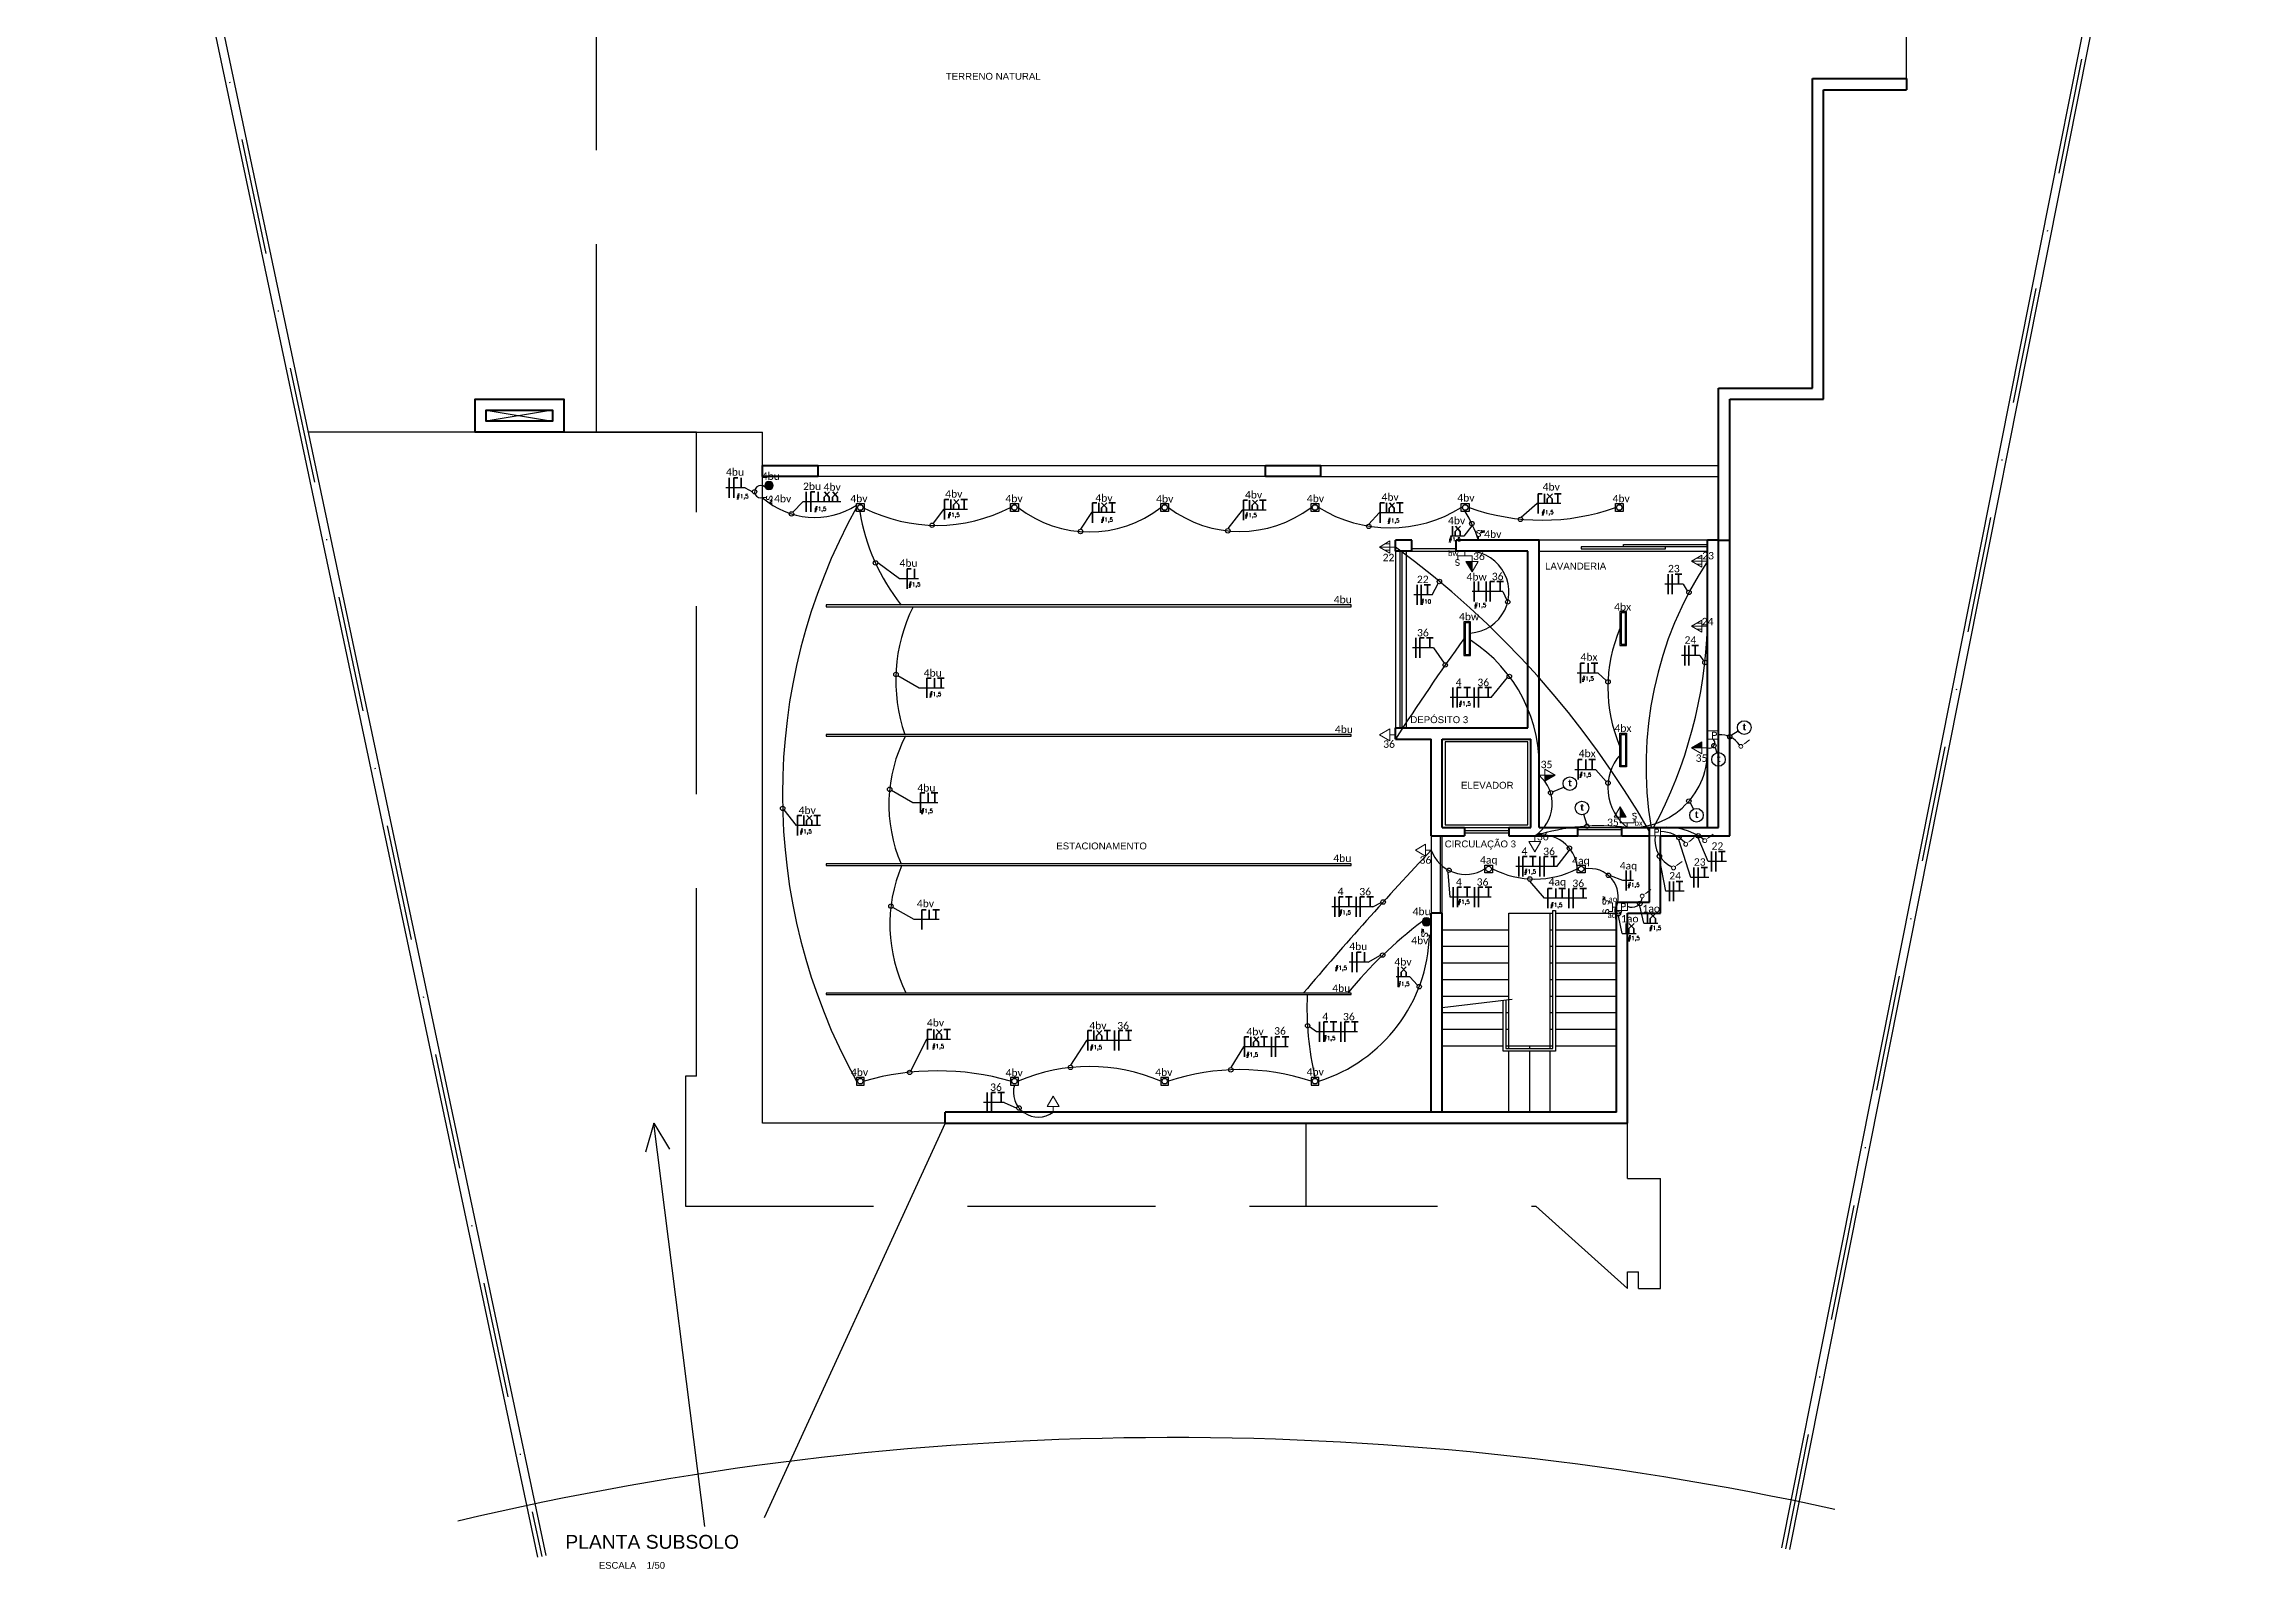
# Model space of a CAD drawing. Header units: millimetres. Extents: x 2775 to 3964, y 1473 to 2314.
# Drawn here: x 3072.3 to 3281, y 2046.2 to 2190.4 of the extents above; entities that cross this region are included whole.
import ezdxf
from ezdxf.enums import TextEntityAlignment as Align

# ---------------------------------------------------------------- set-up
doc = ezdxf.new("R2010")
doc.units = ezdxf.units.MM
for name, pattern in [('ACAD_ISO04W100', [30, 24, -3, 0, -3]), ('CONTINUO', [0]), ('DASHDOT', [1, 0.5, -0.25, 0, -0.25]), ('DASHDOT2', [0.5, 0.25, -0.125, 0, -0.125]), ('DASHEDX2', [38.1, 25.4, -12.7])]:
    doc.linetypes.add(name, pattern=pattern)
for name, color, linetype in [('01', 254, 'Continuous'), ('02', 7, 'Continuous'), ('03', 254, 'Continuous'), ('04', 4, 'Continuous'), ('8', 6, 'Continuous')]:
    doc.layers.add(name, color=color, linetype=linetype)
for name, color, linetype, lineweight in [('06', 252, 'Continuous', 60), ('EJEL05130C', 130, 'Continuous', 30), ('EJEL0550C', 50, 'Continuous', 35), ('EJEL0580C', 80, 'Continuous', 9), ('EJEL25170C', 170, 'Continuous', 25), ('EJEL25170TP', 10, 'ACAD_ISO04W100', 25), ('EJEL3040C', 40, 'Continuous', 9), ('Textos Iluminação', 111, 'DASHDOT2', 50)]:
    doc.layers.add(name, color=color, linetype=linetype, lineweight=lineweight)
doc.styles.add('CALIBRI - MUTABILE 25', font='calibri.ttf', dxfattribs={"height": 25})
doc.styles.add('M_abG50', font='', dxfattribs={"width": 1.1, "height": 0.13})
doc.styles.add('ROMANS', font='romans', dxfattribs={"height": 0.2})
doc.styles.add('SR60', font='simplex', dxfattribs={"height": 0.15})
doc.styles.add('SR80', font='SIMPLEX', dxfattribs={"height": 0.1})
doc.styles.get("Standard").update_dxf_attribs({"font": 'arial.ttf'})
doc.styles.get('M_abG50').set_extended_font_data('Arial Black')

# ---------------------------------------------------------------- blocks, each defined once
blk = doc.blocks.new('A$C324C5FD7')
at = {"layer": 'EJEL0580C', "ltscale": 0.015}
h = blk.add_hatch(color=256, dxfattribs=at)
h.dxf.hatch_style = 1
h.paths.add_polyline_path([(11.5, 0, 1), (-11.5, 0, 1)])
at = {"layer": 'EJEL0580C'}
blk.add_circle((0, 0), 11.5, dxfattribs=at)
blk = doc.blocks.new('A$C3819068E')
at = {"layer": 'EJEL0580C', "ltscale": 0.015}
h = blk.add_hatch(color=256, dxfattribs=at)
h.dxf.hatch_style = 1
h.paths.add_polyline_path([(11.5, 0, 1), (-11.5, 0, 1)])
at = {"layer": 'EJEL0580C'}
blk.add_circle((0, 0), 11.5, dxfattribs=at)
blk.add_blockref('A$C324C5FD7', (0, 0), dxfattribs=at)
blk = doc.blocks.new('A$C30B02EAA')
at = {"layer": 'EJEL0580C'}
h = blk.add_hatch(color=256, dxfattribs=at)
h.dxf.hatch_style = 1
h.paths.add_polyline_path([(0, 0), (0, -16.9), (28.7, 0)])
for p, q in [((0, 0), (-15.9, 0)), ((0, 0), (0, 16.9)), ((0, 16.9), (0, -16.9)), ((0, 16.9), (28.7, 0)), ((28.7, 0), (0, -16.9)), ((0, 0), (28.7, 0))]:
    blk.add_line(p, q, dxfattribs=at)
blk = doc.blocks.new('A$C1FA829F1')
at = {"layer": 'EJEL0580C'}
for p, q in [((0, 0), (-15.9, 0)), ((0, 0), (0, 16.9)), ((0, 16.9), (0, -16.9)), ((0, 16.9), (28.7, 0)), ((0, 8.5), (14.3, 8.5)), ((28.7, 0), (0, -16.9)), ((0, 0), (28.7, 0)), ((0, -8.5), (14.3, -8.5))]:
    blk.add_line(p, q, dxfattribs=at)
blk = doc.blocks.new('A$C358D43A7')
at = {"layer": 'EJEL0580C'}
for p, q in [((0, 0), (-15.9, 0)), ((0, 0), (0, 16.9)), ((0, 16.9), (0, -16.9)), ((0, 16.9), (28.7, 0)), ((28.7, 0), (0, -16.9))]:
    blk.add_line(p, q, dxfattribs=at)
blk = doc.blocks.new('caixa de passagem')
at = {"layer": 'EJEL0580C'}
for p, q in [((480933.9, -163946.2), (480933.9, -163931.2)), ((480933.9, -163931.2), (480953.9, -163931.2)), ((480933.9, -163946.2), (480953.9, -163946.2)), ((480953.9, -163946.2), (480953.9, -163931.2))]:
    blk.add_line(p, q, dxfattribs=at)
at = {"layer": 'EJEL0580C', "style": 'SR80'}
blk.add_text('P', height=11.5, dxfattribs=at).set_placement((480941.1, -163945.4))
blk = doc.blocks.new('A$C1F842686')
at = {"layer": 'EJEL0580C', "linetype": 'ByBlock', "lineweight": -2}
blk.add_line((10.5, 8.1), (22.8, 17.5), dxfattribs=at)
at = {"layer": 'EJEL0580C'}
blk.add_circle((0, 0), 5.13, dxfattribs=at)
blk.add_solid([(11.3, 7), (3.7, 3.3), (9.6, 9.2)], dxfattribs=at)
blk = doc.blocks.new('xx')
at = {"layer": 'EJEL0550C', "ltscale": 0.015}
for p, q in [((29608.9, 22540.9), (29612.1, 22544)), ((29612, 22540.9), (29609, 22544)), ((29608.9, 22538), (29608.9, 22540.9)), ((29612, 22538), (29612, 22540.9))]:
    blk.add_line(p, q, dxfattribs=at)

msp = doc.modelspace()

# ---------------------------------------------------------------- linework, layer by layer
at = {"layer": '01', "linetype": 'DASHDOT', "ltscale": 22}
for p, q in [((3072.67, 2267.81), (3119.33, 2047.38)), ((3236.97, 2048.1), (3280.65, 2267.81))]:
    msp.add_line(p, q, dxfattribs=at)
at = {"layer": '01', "ltscale": 5}
for p, q in [((3229.58, 2143.47), (3213.64, 2143.47)), ((3213.64, 2142.42), (3229.58, 2142.42)), ((3203.45, 2115.51), (3203.45, 2108.19)), ((3206.59, 2116.29), (3210.77, 2116.29)), ((3217.3, 2115.51), (3221.48, 2115.51)), ((3211.1, 2100.02), (3204.49, 2099.25)), ((3157.47, 2088.34), (3140.37, 2051.03))]:
    msp.add_line(p, q, dxfattribs=at)
at = {"layer": '01', "linetype": 'DASHEDX2', "ltscale": 0.7}
for p, q in [((3204.49, 2106.63), (3210.77, 2106.63)), ((3210.77, 2108.19), (3214.95, 2108.19)), ((3210.77, 2099.98), (3210.77, 2108.19)), ((3204.49, 2105.06), (3210.77, 2105.06)), ((3204.49, 2103.49), (3210.77, 2103.49)), ((3204.49, 2101.92), (3210.77, 2101.92)), ((3204.49, 2100.36), (3210.77, 2100.36))]:
    msp.add_line(p, q, dxfattribs=at)
at = {"layer": '01', "color": 40}
for points in [[(3149.09, 2146.92), (3149.82, 2146.92), (3149.82, 2146.18), (3149.09, 2146.18)], [(3163.66, 2146.92), (3164.4, 2146.92), (3164.4, 2146.18), (3163.66, 2146.18)], [(3177.87, 2146.92), (3178.6, 2146.92), (3178.6, 2146.18), (3177.87, 2146.18)], [(3192.08, 2146.92), (3192.81, 2146.92), (3192.81, 2146.18), (3192.08, 2146.18)], [(3206.29, 2146.92), (3207.02, 2146.92), (3207.02, 2146.18), (3206.29, 2146.18)], [(3220.87, 2146.92), (3221.6, 2146.92), (3221.6, 2146.18), (3220.87, 2146.18)], [(3208.51, 2112.74), (3209.24, 2112.74), (3209.24, 2112.01), (3208.51, 2112.01)], [(3217.26, 2112.74), (3217.99, 2112.74), (3217.99, 2112.01), (3217.26, 2112.01)], [(3149.09, 2091.94), (3149.82, 2091.94), (3149.82, 2092.67), (3149.09, 2092.67)], [(3163.66, 2091.94), (3164.4, 2091.94), (3164.4, 2092.67), (3163.66, 2092.67)], [(3177.87, 2091.94), (3178.6, 2091.94), (3178.6, 2092.67), (3177.87, 2092.67)], [(3192.08, 2091.94), (3192.81, 2091.94), (3192.81, 2092.67), (3192.08, 2092.67)]]:
    msp.add_lwpolyline(points, close=True, dxfattribs=at)
at = {"layer": '01', "ltscale": 5}
msp.add_lwpolyline([(3212.59, 2124.39), (3204.76, 2124.39), (3204.76, 2116.56), (3206.59, 2116.56), (3210.77, 2116.56), (3212.59, 2116.56)], close=True, dxfattribs=at)
at = {"layer": '01', "color": 40}
for centre in [(3149.46, 2146.55), (3164.03, 2146.55), (3178.24, 2146.55), (3192.45, 2146.55), (3206.66, 2146.55), (3221.23, 2146.55), (3208.87, 2112.37), (3217.62, 2112.37), (3149.46, 2092.31), (3164.03, 2092.31), (3178.24, 2092.31), (3192.45, 2092.31)]:
    msp.add_circle(centre, 0.261, dxfattribs=at)
at = {"layer": '02', "ltscale": 5}
for p, q in [((3072.28, 2267.81), (3118.94, 2047.29)), ((3073.07, 2267.81), (3119.71, 2047.46)), ((3236.59, 2048.18), (3280.25, 2267.81)), ((3237.35, 2048.02), (3281.04, 2267.81)), ((3114.09, 2155.75), (3120.36, 2154.7)), ((3120.36, 2155.75), (3114.09, 2154.7)), ((3120.36, 2153.66), (3097.23, 2153.66)), ((3121.41, 2153.66), (3140.22, 2153.66)), ((3140.22, 2150.52), (3140.22, 2153.66)), ((3140.22, 2088.34), (3140.22, 2149.48)), ((3200.05, 2142.42), (3200.05, 2125.7)), ((3200.47, 2142.42), (3200.47, 2125.7)), ((3200.68, 2125.7), (3200.68, 2142.42)), ((3201.1, 2125.7), (3201.1, 2142.42)), ((3206.59, 2116.01), (3210.77, 2116.01)), ((3206.59, 2115.8), (3210.77, 2115.8)), ((3214.68, 2095.39), (3214.68, 2108.19)), ((3214.68, 2106.63), (3214.95, 2106.63)), ((3215.21, 2108.19), (3220.96, 2108.19)), ((3215.21, 2106.63), (3220.96, 2106.63)), ((3214.68, 2105.06), (3214.95, 2105.06)), ((3215.21, 2105.06), (3220.96, 2105.06)), ((3214.68, 2103.49), (3214.95, 2103.49)), ((3215.21, 2103.49), (3220.96, 2103.49)), ((3214.68, 2101.92), (3214.95, 2101.92)), ((3214.68, 2100.36), (3214.95, 2100.36)), ((3215.21, 2101.92), (3220.96, 2101.92)), ((3215.21, 2100.36), (3220.96, 2100.36)), ((3204.49, 2098.79), (3210.24, 2098.79)), ((3210.5, 2098.79), (3210.77, 2098.79)), ((3210.77, 2095.39), (3210.77, 2099.98)), ((3214.68, 2098.79), (3214.95, 2098.79)), ((3215.21, 2098.79), (3220.96, 2098.79)), ((3204.49, 2097.22), (3210.24, 2097.22)), ((3210.5, 2097.22), (3210.77, 2097.22)), ((3214.68, 2097.22), (3214.95, 2097.22)), ((3215.21, 2097.22), (3220.96, 2097.22)), ((3204.49, 2095.65), (3210.24, 2095.65)), ((3210.5, 2095.65), (3210.77, 2095.65)), ((3210.77, 2095.65), (3214.68, 2095.65)), ((3210.77, 2089.38), (3210.77, 2095.13)), ((3212.73, 2095.65), (3212.73, 2095.39)), ((3212.73, 2095.13), (3212.73, 2089.38)), ((3214.68, 2095.65), (3214.95, 2095.65)), ((3214.68, 2089.38), (3214.68, 2095.13)), ((3215.21, 2095.65), (3220.96, 2095.65)), ((3129.94, 2088.34), (3129.14, 2085.59)), ((3134.74, 2050.21), (3129.94, 2088.34)), ((3129.94, 2088.34), (3131.4, 2085.88)), ((3157.47, 2088.34), (3140.22, 2088.34))]:
    msp.add_line(p, q, dxfattribs=at)
at = {"layer": '02', "linetype": 'DASHEDX2', "ltscale": 0.7}
for p, q in [((3248.39, 2187.1), (3248.39, 2244.58)), ((3124.5, 2153.66), (3124.5, 2211.53)), ((3133.95, 2153.66), (3116.18, 2153.66)), ((3133.95, 2092.78), (3133.95, 2153.66)), ((3133.95, 2092.78), (3132.91, 2092.78)), ((3132.91, 2092.78), (3132.91, 2080.5)), ((3191.59, 2088.34), (3191.59, 2080.5)), ((3222, 2083.11), (3222, 2088.34)), ((3222, 2083.11), (3225.14, 2083.11)), ((3225.14, 2072.71), (3225.14, 2083.11)), ((3132.91, 2080.5), (3213.33, 2080.5)), ((3222, 2072.71), (3213.33, 2080.5)), ((3222, 2072.71), (3222, 2074.28)), ((3222, 2074.28), (3223.05, 2074.28)), ((3223.05, 2072.71), (3223.05, 2074.28)), ((3223.05, 2072.71), (3225.14, 2072.71))]:
    msp.add_line(p, q, dxfattribs=at)
at = {"layer": '02', "ltscale": 5}
for points in [[(3201.62, 2142.42), (3205.8, 2142.42), (3205.8, 2142.63), (3201.62, 2142.63)], [(3225.59, 2142.84), (3217.62, 2142.84), (3217.62, 2142.63), (3225.59, 2142.63)], [(3221.61, 2143.05), (3229.58, 2143.05), (3229.58, 2142.84), (3221.61, 2142.84)], [(3204.49, 2108.19), (3204.49, 2115.51), (3204.29, 2115.51), (3204.29, 2108.19)], [(3217.3, 2116.29), (3221.48, 2116.29), (3221.48, 2116.08), (3217.3, 2116.08)]]:
    msp.add_lwpolyline(points, close=True, dxfattribs=at)
at = {"layer": '02', "color": 40, "ltscale": 15}
for points in [[(3195.86, 2137.33), (3146.22, 2137.33), (3146.22, 2137.17), (3195.86, 2137.17)], [(3221.4, 2136.59), (3221.4, 2133.62), (3221.82, 2133.62), (3221.82, 2136.59)], [(3206.64, 2135.63), (3206.64, 2132.65), (3207.06, 2132.65), (3207.06, 2135.63)], [(3195.86, 2125.1), (3146.22, 2125.1), (3146.22, 2124.94), (3195.86, 2124.94)], [(3221.4, 2122.12), (3221.4, 2125.1), (3221.82, 2125.1), (3221.82, 2122.12)], [(3195.86, 2112.87), (3146.22, 2112.87), (3146.22, 2112.71), (3195.86, 2112.71)], [(3195.86, 2100.64), (3146.22, 2100.64), (3146.22, 2100.49), (3195.86, 2100.49)]]:
    msp.add_lwpolyline(points, close=True, dxfattribs=at)
for points in [[(3206.53, 2135.73), (3206.53, 2132.55), (3207.16, 2132.55), (3207.16, 2135.73), (3206.53, 2135.73)], [(3221.29, 2136.7), (3221.29, 2133.51), (3221.92, 2133.51), (3221.92, 2136.7), (3221.29, 2136.7)], [(3221.29, 2122.02), (3221.29, 2125.2), (3221.92, 2125.2), (3221.92, 2122.02), (3221.29, 2122.02)]]:
    msp.add_lwpolyline(points, dxfattribs=at)
at = {"layer": '02', "ltscale": 5}
msp.add_arc((3178.96, 1765.98), 292.63, 77.6386, 103.3519, dxfattribs=at)
at = {"layer": '03', "ltscale": 5}
for p, q in [((3145.45, 2150.52), (3187.77, 2150.52)), ((3193, 2150.52), (3230.62, 2150.52)), ((3187.77, 2149.48), (3145.45, 2149.48)), ((3193, 2149.48), (3230.62, 2149.48))]:
    msp.add_line(p, q, dxfattribs=at)
msp.add_lwpolyline([(3210.5, 2099.95), (3210.5, 2095.39), (3214.95, 2095.39), (3214.95, 2108.46), (3215.21, 2108.46), (3215.21, 2095.13), (3210.24, 2095.13), (3210.24, 2099.92)], dxfattribs=at)
at = {"layer": '06', "ltscale": 5}
for p, q in [((3239.51, 2187.1), (3248.39, 2187.1)), ((3239.51, 2157.84), (3239.51, 2187.1)), ((3240.55, 2156.79), (3240.55, 2186.05)), ((3240.55, 2186.05), (3248.39, 2186.05)), ((3248.39, 2187.1), (3248.39, 2186.05)), ((3230.62, 2157.84), (3239.51, 2157.84)), ((3230.62, 2116.29), (3230.62, 2157.84)), ((3231.67, 2156.79), (3240.55, 2156.79)), ((3231.67, 2115.51), (3231.67, 2156.79)), ((3187.77, 2149.48), (3187.77, 2150.52)), ((3187.77, 2150.52), (3193, 2150.52)), ((3193, 2149.48), (3193, 2150.52)), ((3193, 2149.48), (3187.77, 2149.48)), ((3200.05, 2142.42), (3200.05, 2143.47)), ((3201.62, 2143.47), (3200.05, 2143.47)), ((3201.62, 2142.42), (3200.05, 2142.42)), ((3201.62, 2142.42), (3201.62, 2143.47)), ((3205.8, 2142.42), (3205.8, 2143.47)), ((3213.64, 2143.47), (3205.8, 2143.47)), ((3212.59, 2142.42), (3205.8, 2142.42)), ((3212.59, 2125.7), (3212.59, 2142.42)), ((3213.64, 2116.29), (3213.64, 2143.47)), ((3229.58, 2116.29), (3229.58, 2143.47)), ((3230.62, 2143.47), (3229.58, 2143.47)), ((3230.62, 2143.47), (3231.67, 2143.47)), ((3200.05, 2125.7), (3212.59, 2125.7)), ((3200.05, 2124.65), (3200.05, 2125.7)), ((3200.05, 2124.65), (3203.45, 2124.65)), ((3203.45, 2115.51), (3203.45, 2124.65)), ((3204.49, 2124.65), (3212.86, 2124.65)), ((3204.49, 2116.29), (3204.49, 2124.65)), ((3212.86, 2116.29), (3212.86, 2124.65)), ((3203.45, 2115.51), (3206.59, 2115.51)), ((3204.49, 2116.29), (3206.59, 2116.29)), ((3206.59, 2116.29), (3206.59, 2115.51)), ((3210.77, 2116.29), (3212.86, 2116.29)), ((3210.77, 2116.29), (3210.77, 2115.51)), ((3210.77, 2115.51), (3217.3, 2115.51)), ((3213.64, 2116.29), (3217.3, 2116.29)), ((3217.3, 2115.51), (3217.3, 2116.29)), ((3221.48, 2116.29), (3230.62, 2116.29)), ((3221.48, 2115.51), (3221.48, 2116.29)), ((3221.48, 2115.51), (3224.09, 2115.51)), ((3224.09, 2109.24), (3224.09, 2116.29)), ((3225.14, 2115.51), (3231.67, 2115.51)), ((3225.14, 2108.19), (3225.14, 2115.51)), ((3220.96, 2089.38), (3220.96, 2109.24)), ((3220.96, 2109.24), (3224.09, 2109.24)), ((3203.45, 2089.38), (3203.45, 2108.19)), ((3204.49, 2108.19), (3203.45, 2108.19)), ((3204.49, 2089.38), (3204.49, 2108.19)), ((3222, 2088.34), (3222, 2108.19)), ((3222, 2108.19), (3225.14, 2108.19)), ((3220.96, 2089.38), (3157.47, 2089.38)), ((3157.47, 2088.34), (3157.47, 2089.38)), ((3157.47, 2088.34), (3222, 2088.34))]:
    msp.add_line(p, q, dxfattribs=at)
for points in [[(3116.18, 2156.79), (3120.36, 2156.79), (3121.41, 2156.79), (3121.41, 2153.66), (3113.05, 2153.66), (3113.05, 2156.79), (3116.18, 2156.79)], [(3140.22, 2150.52), (3145.45, 2150.52), (3145.45, 2149.48), (3140.22, 2149.48), (3140.22, 2150.52)]]:
    msp.add_lwpolyline(points, dxfattribs=at)
msp.add_lwpolyline([(3116.18, 2155.75), (3120.36, 2155.75), (3120.36, 2154.7), (3114.09, 2154.7), (3114.09, 2155.75)], close=True, dxfattribs=at)
at = {"layer": 'EJEL05130C'}
for p, q in [((3138.56, 2148.41), (3136.74, 2148.41)), ((3138.56, 2148.41), (3139.25, 2148.04)), ((3147.62, 2147.07), (3144.03, 2147.07)), ((3159.58, 2146.36), (3157.33, 2146.36)), ((3187.83, 2146.29), (3185.58, 2146.29)), ((3215.7, 2146.91), (3213.45, 2146.91)), ((3173.57, 2146.06), (3171.32, 2146.06)), ((3200.78, 2146.04), (3198.53, 2146.04)), ((3206.53, 2143.83), (3205.26, 2143.83)), ((3154.97, 2139.81), (3153.15, 2139.81)), ((3203.52, 2138.28), (3201.79, 2138.28)), ((3210.23, 2138.6), (3207.32, 2138.6)), ((3227.26, 2139.3), (3225.53, 2139.3)), ((3203.66, 2133.28), (3201.67, 2133.28)), ((3203.66, 2133.28), (3204.66, 2131.83)), ((3228.83, 2132.55), (3227.1, 2132.55)), ((3157.4, 2129.48), (3155.02, 2129.48)), ((3219.23, 2130.89), (3217.24, 2130.89)), ((3209.1, 2128.58), (3205.23, 2128.58)), ((3231.82, 2125.01), (3232.47, 2125.43)), ((3219.01, 2121.76), (3217.02, 2121.76)), ((3156.8, 2118.62), (3154.42, 2118.62)), ((3145.68, 2116.49), (3143.43, 2116.49)), ((3231.37, 2113.07), (3229.64, 2113.07)), ((3215.32, 2112.61), (3211.45, 2112.61)), ((3222.58, 2111.29), (3221.57, 2111.29)), ((3229.71, 2111.56), (3227.98, 2111.56)), ((3197.93, 2108.8), (3194.06, 2108.8)), ((3209.12, 2109.71), (3205.25, 2109.71)), ((3218.15, 2109.6), (3214.17, 2109.6)), ((3227.37, 2110.26), (3225.64, 2110.26)), ((3156.92, 2107.58), (3154.54, 2107.58)), ((3223.54, 2107.24), (3224.86, 2107.24)), ((3221.51, 2106.28), (3222.83, 2106.28)), ((3197.49, 2103.57), (3195.68, 2103.57)), ((3201.41, 2102.17), (3200.14, 2102.17)), ((3157.97, 2096.25), (3155.72, 2096.25)), ((3175.08, 2096.14), (3170.86, 2096.14)), ((3196.47, 2096.97), (3192.61, 2096.97)), ((3189.91, 2095.55), (3185.69, 2095.55)), ((3163.05, 2090.3), (3161.12, 2090.3)), ((3163.05, 2090.3), (3164.25, 2089.77))]:
    msp.add_line(p, q, dxfattribs=at)
at = {"layer": 'EJEL05130C', "ltscale": 5}
for p, q in [((3144.03, 2147.07), (3143.06, 2146.12)), ((3157.33, 2146.36), (3156.33, 2145.06)), ((3185.58, 2146.29), (3184.21, 2144.55)), ((3213.45, 2146.91), (3211.96, 2145.61)), ((3171.32, 2146.06), (3170.28, 2144.49)), ((3198.53, 2146.04), (3197.54, 2144.97)), ((3207.28, 2144.82), (3206.53, 2143.83)), ((3153.15, 2139.81), (3151.1, 2141.31)), ((3203.52, 2138.28), (3204.11, 2139.37)), ((3210.23, 2138.6), (3210.58, 2137.8)), ((3227.26, 2139.3), (3227.66, 2138.66)), ((3228.83, 2132.55), (3229.19, 2132.04)), ((3155.02, 2129.48), (3153, 2130.64)), ((3209.1, 2128.58), (3210.67, 2130.46)), ((3219.23, 2130.89), (3220, 2130.19)), ((3230.29, 2123.85), (3230.44, 2123.35)), ((3219.01, 2121.76), (3220, 2120.64)), ((3154.42, 2118.62), (3152.4, 2119.78)), ((3214.92, 2119.67), (3215.99, 2120.12)), ((3143.43, 2116.49), (3142.26, 2117.96)), ((3218.17, 2116.62), (3217.89, 2117.53)), ((3227.92, 2118.62), (3228.25, 2118.03)), ((3227.98, 2111.56), (3226.87, 2115.14)), ((3229.64, 2113.07), (3228.69, 2115.3)), ((3215.32, 2112.61), (3216.51, 2114.14)), ((3225.64, 2110.26), (3225.02, 2113.37)), ((3205.25, 2109.71), (3205.06, 2112.05)), ((3214.17, 2109.6), (3212.77, 2111.22)), ((3221.57, 2111.29), (3220.4, 2111.72)), ((3154.54, 2107.58), (3152.52, 2108.74)), ((3197.93, 2108.8), (3198.7, 2109.2)), ((3223.54, 2107.24), (3223.17, 2108.89)), ((3221.51, 2106.28), (3221.14, 2107.93)), ((3197.49, 2103.57), (3198.65, 2104.23)), ((3201.41, 2102.17), (3202.16, 2101.39)), ((3155.72, 2096.25), (3154.22, 2093.32)), ((3170.86, 2096.14), (3169.33, 2093.81)), ((3192.61, 2096.97), (3191.93, 2097.46)), ((3185.69, 2095.55), (3184.49, 2093.59))]:
    msp.add_line(p, q, dxfattribs=at)
at = {"layer": 'EJEL05130C'}
for centre, radius in [((3139.46, 2148.04), 0.209), ((3204.77, 2131.66), 0.209), ((3233.04, 2125.74), 0.644), ((3230.61, 2122.73), 0.644), ((3216.55, 2120.44), 0.644), ((3217.7, 2118.14), 0.644), ((3228.53, 2117.45), 0.644), ((3164.46, 2089.77), 0.209)]:
    msp.add_circle(centre, radius, dxfattribs=at)
at = {"layer": 'EJEL05130C', "ltscale": 5}
for centre in [(3142.95, 2145.94), (3156.24, 2144.87), (3170.28, 2144.28), (3184.21, 2144.34), (3197.54, 2144.76), (3207.28, 2145.03), (3211.88, 2145.42), (3150.89, 2141.31), (3204.22, 2139.55), (3210.68, 2137.62), (3227.82, 2138.52), (3229.33, 2131.89), (3152.83, 2130.76), (3210.83, 2130.58), (3220.16, 2130.06), (3230.18, 2124.03), (3231.67, 2124.87), (3152.23, 2119.9), (3214.73, 2119.58), (3220.16, 2120.5), (3142.11, 2118.1), (3227.8, 2118.79), (3218.17, 2116.41), (3226.87, 2115.35), (3228.69, 2115.51), (3216.51, 2114.34), (3225.02, 2113.58), (3205.13, 2112.25), (3212.77, 2111.42), (3220.2, 2111.77), (3152.35, 2108.86), (3198.9, 2109.25), (3223.17, 2109.1), (3221.14, 2108.14), (3198.85, 2104.23), (3202.31, 2101.24), (3191.75, 2097.55), (3154.12, 2093.14), (3169.33, 2093.61), (3184.49, 2093.38)]:
    msp.add_circle(centre, 0.209, dxfattribs=at)
at = {"layer": 'EJEL0550C', "ltscale": 0.015}
for p, q in [((3137.05, 2147.47), (3137.05, 2149.36)), ((3137.48, 2147.47), (3137.48, 2149.36)), ((3138.18, 2148.41), (3138.18, 2149.36)), ((3144.34, 2146.13), (3144.34, 2148.02)), ((3144.77, 2146.13), (3144.77, 2148.02)), ((3145.47, 2147.07), (3145.47, 2148.02)), ((3157.43, 2145.42), (3157.43, 2147.3)), ((3158.01, 2146.36), (3158.01, 2147.3)), ((3159.29, 2146.36), (3159.29, 2147.3)), ((3171.42, 2145.11), (3171.42, 2147)), ((3172, 2146.06), (3172, 2147)), ((3173.27, 2146.06), (3173.27, 2147)), ((3185.68, 2145.35), (3185.68, 2147.24)), ((3186.26, 2146.29), (3186.26, 2147.24)), ((3187.53, 2146.29), (3187.53, 2147.24)), ((3198.63, 2145.09), (3198.63, 2146.98)), ((3199.21, 2146.04), (3199.21, 2146.98)), ((3200.48, 2146.04), (3200.48, 2146.98)), ((3213.56, 2145.97), (3213.56, 2147.85)), ((3214.14, 2146.91), (3214.14, 2147.85)), ((3215.41, 2146.91), (3215.41, 2147.85)), ((3205.45, 2143.83), (3205.45, 2144.77)), ((3153.89, 2138.87), (3153.89, 2140.75)), ((3154.59, 2139.81), (3154.59, 2140.75)), ((3225.84, 2138.36), (3225.84, 2140.24)), ((3226.24, 2138.36), (3226.24, 2140.24)), ((3226.82, 2139.3), (3226.82, 2140.24)), ((3202.1, 2137.34), (3202.1, 2139.23)), ((3202.5, 2137.34), (3202.5, 2139.23)), ((3203.08, 2138.28), (3203.08, 2139.23)), ((3207.51, 2137.66), (3207.51, 2139.54)), ((3207.91, 2138.6), (3207.91, 2139.54)), ((3208.63, 2137.66), (3208.63, 2139.54)), ((3209.03, 2137.66), (3209.03, 2139.54)), ((3209.96, 2138.6), (3209.96, 2139.54)), ((3201.98, 2132.34), (3201.98, 2134.22)), ((3202.38, 2132.34), (3202.38, 2134.22)), ((3203.32, 2133.28), (3203.32, 2134.22)), ((3217.56, 2129.95), (3217.56, 2131.83)), ((3218.29, 2130.89), (3218.29, 2131.83)), ((3218.89, 2130.89), (3218.89, 2131.83)), ((3227.41, 2131.61), (3227.41, 2133.49)), ((3227.81, 2131.61), (3227.81, 2133.49)), ((3228.39, 2132.55), (3228.39, 2133.49)), ((3155.76, 2128.54), (3155.76, 2130.42)), ((3156.46, 2129.48), (3156.46, 2130.42)), ((3157.09, 2129.48), (3157.09, 2130.42)), ((3205.5, 2127.64), (3205.5, 2129.52)), ((3205.9, 2127.64), (3205.9, 2129.52)), ((3206.83, 2128.58), (3206.83, 2129.52)), ((3207.5, 2127.64), (3207.5, 2129.52)), ((3207.9, 2127.64), (3207.9, 2129.52)), ((3208.83, 2128.58), (3208.83, 2129.52)), ((3217.34, 2120.82), (3217.34, 2122.71)), ((3218.07, 2121.76), (3218.07, 2122.71)), ((3218.67, 2121.76), (3218.67, 2122.71)), ((3155.16, 2117.68), (3155.16, 2119.56)), ((3155.86, 2118.62), (3155.86, 2119.56)), ((3156.49, 2118.62), (3156.49, 2119.56)), ((3143.53, 2115.55), (3143.53, 2117.43)), ((3144.11, 2116.49), (3144.11, 2117.43)), ((3145.38, 2116.49), (3145.38, 2117.43)), ((3211.72, 2111.67), (3211.72, 2113.56)), ((3212.12, 2111.67), (3212.12, 2113.56)), ((3213.05, 2112.61), (3213.05, 2113.56)), ((3213.72, 2111.67), (3213.72, 2113.56)), ((3214.12, 2111.67), (3214.12, 2113.56)), ((3215.05, 2112.61), (3215.05, 2113.56)), ((3229.95, 2112.13), (3229.95, 2114.01)), ((3230.35, 2112.13), (3230.35, 2114.01)), ((3230.93, 2113.07), (3230.93, 2114.01)), ((3221.88, 2110.35), (3221.88, 2112.23)), ((3222.28, 2111.29), (3222.28, 2112.23)), ((3225.96, 2109.32), (3225.96, 2111.2)), ((3226.35, 2109.32), (3226.35, 2111.2)), ((3226.93, 2110.26), (3226.93, 2111.2)), ((3228.29, 2110.62), (3228.29, 2112.5)), ((3228.69, 2110.62), (3228.69, 2112.5)), ((3229.27, 2111.56), (3229.27, 2112.5)), ((3194.33, 2107.86), (3194.33, 2109.74)), ((3194.73, 2107.86), (3194.73, 2109.74)), ((3195.66, 2108.8), (3195.66, 2109.74)), ((3196.33, 2107.86), (3196.33, 2109.74)), ((3196.73, 2107.86), (3196.73, 2109.74)), ((3197.66, 2108.8), (3197.66, 2109.74)), ((3205.52, 2108.76), (3205.52, 2110.65)), ((3205.92, 2108.76), (3205.92, 2110.65)), ((3206.85, 2109.71), (3206.85, 2110.65)), ((3207.52, 2108.76), (3207.52, 2110.65)), ((3207.92, 2108.76), (3207.92, 2110.65)), ((3208.85, 2109.71), (3208.85, 2110.65)), ((3214.48, 2108.65), (3214.48, 2110.54)), ((3215.22, 2109.6), (3215.22, 2110.54)), ((3215.82, 2109.6), (3215.82, 2110.54)), ((3216.47, 2108.65), (3216.47, 2110.54)), ((3216.87, 2108.65), (3216.87, 2110.54)), ((3217.8, 2109.6), (3217.8, 2110.54)), ((3155.28, 2106.64), (3155.28, 2108.52)), ((3155.98, 2107.58), (3155.98, 2108.52)), ((3156.61, 2107.58), (3156.61, 2108.52)), ((3221.87, 2106.28), (3221.87, 2107.22)), ((3223.9, 2107.24), (3223.9, 2108.18)), ((3195.98, 2102.62), (3195.98, 2104.51)), ((3196.41, 2102.62), (3196.41, 2104.51)), ((3197.12, 2103.57), (3197.12, 2104.51)), ((3200.33, 2101.23), (3200.33, 2103.11)), ((3155.82, 2095.31), (3155.82, 2097.19)), ((3156.4, 2096.25), (3156.4, 2097.19)), ((3157.67, 2096.25), (3157.67, 2097.19)), ((3170.96, 2095.2), (3170.96, 2097.09)), ((3171.54, 2096.14), (3171.54, 2097.09)), ((3172.81, 2096.14), (3172.81, 2097.09)), ((3173.5, 2095.2), (3173.5, 2097.09)), ((3173.9, 2095.2), (3173.9, 2097.09)), ((3174.83, 2096.14), (3174.83, 2097.09)), ((3185.79, 2094.6), (3185.79, 2096.49)), ((3186.37, 2095.55), (3186.37, 2096.49)), ((3187.64, 2095.55), (3187.64, 2096.49)), ((3188.33, 2094.6), (3188.33, 2096.49)), ((3188.73, 2094.6), (3188.73, 2096.49)), ((3189.66, 2095.55), (3189.66, 2096.49)), ((3192.88, 2096.03), (3192.88, 2097.92)), ((3193.28, 2096.03), (3193.28, 2097.92)), ((3194.21, 2096.97), (3194.21, 2097.92)), ((3194.88, 2096.03), (3194.88, 2097.92)), ((3195.28, 2096.03), (3195.28, 2097.92)), ((3196.21, 2096.97), (3196.21, 2097.92)), ((3161.45, 2089.36), (3161.45, 2091.25)), ((3161.85, 2089.36), (3161.85, 2091.25)), ((3162.78, 2090.3), (3162.78, 2091.25))]:
    msp.add_line(p, q, dxfattribs=at)
at = {"layer": 'EJEL0550C'}
for p, q in [((3137.48, 2149.36), (3137.87, 2149.36)), ((3144.77, 2148.02), (3145.16, 2148.02)), ((3157.43, 2147.3), (3157.82, 2147.3)), ((3159.29, 2147.3), (3158.97, 2147.3)), ((3159.29, 2147.3), (3159.6, 2147.3)), ((3171.42, 2147), (3171.81, 2147)), ((3173.27, 2147), (3172.96, 2147)), ((3173.27, 2147), (3173.59, 2147)), ((3185.68, 2147.24), (3186.07, 2147.24)), ((3187.53, 2147.24), (3187.22, 2147.24)), ((3187.53, 2147.24), (3187.85, 2147.24)), ((3198.63, 2146.98), (3199.02, 2146.98)), ((3200.48, 2146.98), (3200.17, 2146.98)), ((3200.48, 2146.98), (3200.79, 2146.98)), ((3213.56, 2147.85), (3213.95, 2147.85)), ((3215.41, 2147.85), (3215.1, 2147.85)), ((3215.41, 2147.85), (3215.72, 2147.85)), ((3153.89, 2140.75), (3154.28, 2140.75)), ((3226.82, 2140.24), (3226.51, 2140.24)), ((3226.82, 2140.24), (3227.13, 2140.24)), ((3203.08, 2139.23), (3202.77, 2139.23)), ((3203.08, 2139.23), (3203.39, 2139.23)), ((3209.03, 2139.54), (3209.42, 2139.54)), ((3209.96, 2139.54), (3209.65, 2139.54)), ((3209.96, 2139.54), (3210.28, 2139.54)), ((3202.38, 2134.22), (3202.77, 2134.22)), ((3203.32, 2134.22), (3203, 2134.22)), ((3203.32, 2134.22), (3203.63, 2134.22)), ((3217.56, 2131.83), (3217.95, 2131.83)), ((3218.89, 2131.83), (3218.57, 2131.83)), ((3218.89, 2131.83), (3219.2, 2131.83)), ((3228.39, 2133.49), (3228.08, 2133.49)), ((3228.39, 2133.49), (3228.71, 2133.49)), ((3155.76, 2130.42), (3156.15, 2130.42)), ((3157.09, 2130.42), (3156.77, 2130.42)), ((3157.09, 2130.42), (3157.4, 2130.42)), ((3205.9, 2129.52), (3206.29, 2129.52)), ((3206.83, 2129.52), (3206.52, 2129.52)), ((3206.83, 2129.52), (3207.15, 2129.52)), ((3207.9, 2129.52), (3208.29, 2129.52)), ((3208.83, 2129.52), (3208.52, 2129.52)), ((3208.83, 2129.52), (3209.15, 2129.52)), ((3217.34, 2122.71), (3217.73, 2122.71)), ((3218.67, 2122.71), (3218.35, 2122.71)), ((3218.67, 2122.71), (3218.98, 2122.71)), ((3155.16, 2119.56), (3155.55, 2119.56)), ((3156.49, 2119.56), (3156.17, 2119.56)), ((3156.49, 2119.56), (3156.8, 2119.56)), ((3143.53, 2117.43), (3143.92, 2117.43)), ((3145.38, 2117.43), (3145.07, 2117.43)), ((3145.38, 2117.43), (3145.7, 2117.43)), ((3212.12, 2113.56), (3212.51, 2113.56)), ((3213.05, 2113.56), (3212.74, 2113.56)), ((3213.05, 2113.56), (3213.36, 2113.56)), ((3214.12, 2113.56), (3214.51, 2113.56)), ((3215.05, 2113.56), (3214.74, 2113.56)), ((3215.05, 2113.56), (3215.36, 2113.56)), ((3230.93, 2114.01), (3230.62, 2114.01)), ((3230.93, 2114.01), (3231.25, 2114.01)), ((3226.93, 2111.2), (3226.62, 2111.2)), ((3226.93, 2111.2), (3227.25, 2111.2)), ((3229.27, 2112.5), (3228.96, 2112.5)), ((3229.27, 2112.5), (3229.58, 2112.5)), ((3194.73, 2109.74), (3195.12, 2109.74)), ((3195.66, 2109.74), (3195.35, 2109.74)), ((3195.66, 2109.74), (3195.97, 2109.74)), ((3196.73, 2109.74), (3197.12, 2109.74)), ((3197.66, 2109.74), (3197.35, 2109.74)), ((3197.66, 2109.74), (3197.97, 2109.74)), ((3205.92, 2110.65), (3206.31, 2110.65)), ((3206.85, 2110.65), (3206.54, 2110.65)), ((3206.85, 2110.65), (3207.16, 2110.65)), ((3207.92, 2110.65), (3208.31, 2110.65)), ((3208.85, 2110.65), (3208.54, 2110.65)), ((3208.85, 2110.65), (3209.16, 2110.65)), ((3214.48, 2110.54), (3214.87, 2110.54)), ((3215.82, 2110.54), (3215.5, 2110.54)), ((3215.82, 2110.54), (3216.13, 2110.54)), ((3216.87, 2110.54), (3217.26, 2110.54)), ((3217.8, 2110.54), (3217.49, 2110.54)), ((3217.8, 2110.54), (3218.12, 2110.54)), ((3155.28, 2108.52), (3155.67, 2108.52)), ((3156.61, 2108.52), (3156.3, 2108.52)), ((3156.61, 2108.52), (3156.93, 2108.52)), ((3196.41, 2104.51), (3196.81, 2104.51)), ((3155.82, 2097.19), (3156.21, 2097.19)), ((3157.67, 2097.19), (3157.36, 2097.19)), ((3157.67, 2097.19), (3157.99, 2097.19)), ((3170.96, 2097.09), (3171.35, 2097.09)), ((3172.81, 2097.09), (3172.5, 2097.09)), ((3172.81, 2097.09), (3173.13, 2097.09)), ((3173.9, 2097.09), (3174.29, 2097.09)), ((3174.83, 2097.09), (3174.52, 2097.09)), ((3174.83, 2097.09), (3175.14, 2097.09)), ((3185.79, 2096.49), (3186.18, 2096.49)), ((3187.64, 2096.49), (3187.33, 2096.49)), ((3187.64, 2096.49), (3187.96, 2096.49)), ((3188.73, 2096.49), (3189.12, 2096.49)), ((3189.66, 2096.49), (3189.35, 2096.49)), ((3189.66, 2096.49), (3189.98, 2096.49)), ((3193.28, 2097.92), (3193.67, 2097.92)), ((3194.21, 2097.92), (3193.89, 2097.92)), ((3194.21, 2097.92), (3194.52, 2097.92)), ((3195.28, 2097.92), (3195.67, 2097.92)), ((3196.21, 2097.92), (3195.89, 2097.92)), ((3196.21, 2097.92), (3196.52, 2097.92)), ((3161.85, 2091.25), (3162.24, 2091.25)), ((3162.78, 2091.25), (3162.47, 2091.25)), ((3162.78, 2091.25), (3163.1, 2091.25))]:
    msp.add_line(p, q, dxfattribs=at)
at = {"layer": 'EJEL0580C'}
for p, q in [((3140.57, 2147.48), (3140.22, 2147.48)), ((3205.95, 2141.63), (3205.95, 2141.98)), ((3207.91, 2143.82), (3207.91, 2143.47)), ((3222.65, 2117.09), (3222.65, 2116.74)), ((3220.23, 2109.18), (3220.58, 2109.18)), ((3220.58, 2108.35), (3220.58, 2109.18)), ((3220.58, 2108.76), (3220.96, 2108.76)), ((3220.23, 2108.35), (3220.58, 2108.35)), ((3203.1, 2106.12), (3203.45, 2106.12))]:
    msp.add_line(p, q, dxfattribs=at)
at = {"layer": 'EJEL0580C', "ltscale": 5}
for p, q in [((3207.3, 2141.98), (3205.95, 2141.98)), ((3206.63, 2141.98), (3206.63, 2142.42)), ((3221.31, 2116.74), (3222.65, 2116.74)), ((3221.98, 2116.74), (3221.98, 2116.29))]:
    msp.add_line(p, q, dxfattribs=at)
at = {"layer": 'EJEL25170C', "ltscale": 5}
for centre, radius, start, end in [((3140.04, 2148.04), 0.584, 47.7334, 287.7456), ((3145.12, 2152.98), 7.37, 228.3442, 302.6091), ((3198.14, 2119.43), 56.05, 151.0633, 208.9367), ((3168.47, 2149.34), 19.33, 189.401, 218.4237), ((3156.69, 2160.07), 15.21, 243.1573, 297.295), ((3171.13, 2155.25), 11.01, 232.2497, 307.7503), ((3185.34, 2155.48), 11.19, 232.9697, 307.0303), ((3199.55, 2157.42), 12.79, 238.205, 301.795), ((3194.82, 2139.07), 13.81, 18.5609, 31.0048), ((3213.94, 2165.91), 20.56, 250.3294, 289.6706), ((3206.91, 2138.55), 3.88, 273.718, 94.1551), ((3168.54, 2130.19), 15.73, 153.6761, 198.9052), ((3412.51, 1986.46), 253.45, 144.3609, 146.9577), ((3199.52, 2122.09), 14.14, 356.4971, 57.3133), ((3234.39, 2129.52), 14.24, 156.8901, 203.1099), ((3166.14, 2118.46), 13.99, 152.3899, 203.5462), ((3222.32, 2123.55), 7.27, 267.3492, 2.2094), ((3229.76, 2124.29), 0.497, 248.0036, 47.3662), ((3230.78, 2122.86), 2.2, 34.3341, 94.1811), ((3211.33, 2118.52), 3.56, 302.2978, 49.5013), ((3224.88, 2120.05), 4.74, 139.0871, 232.3302), ((3219.45, 2095.31), 21.14, 83.1238, 107.1132), ((3213.9, 2112.21), 3.37, 5.1632, 101.5087), ((3227.44, 2115.13), 2.85, 172.4236, 244.4179), ((3225.66, 2110.25), 6.07, 54.4584, 94.9793), ((3225.15, 2112.92), 2.98, 40.6019, 90.2072), ((3427.54, 1901.53), 308.91, 136.5037, 139.8657), ((3206.7, 2115.32), 3.46, 199.8092, 301.4765), ((3166.82, 2107.12), 14.57, 157.4152, 206.3857), ((3213.25, 2120.25), 8.83, 242.9976, 297.0024), ((3218.45, 2109.73), 2.68, 338.8755, 99.9186), ((3221.14, 2108.48), 0.34, 122.9688, 356.0106), ((3222.43, 2109.71), 0.964, 243.8625, 355.0193), ((3226.34, 2075.62), 39.67, 126.8113, 140.8974), ((3188.39, 2106.53), 14.89, 287.2812, 358.4546), ((3221.34, 2099.32), 29.65, 177.749, 192.9564), ((3156.74, 2068.02), 25.26, 74.0945, 105.9055), ((3166.28, 2091.26), 2.35, 163.0571, 306.9825), ((3171.13, 2076.7), 17, 66.6511, 113.3489), ((3185.34, 2071.99), 21.41, 71.6556, 108.3444)]:
    msp.add_arc(centre, radius, start, end, dxfattribs=at)
at = {"layer": 'EJEL25170TP', "ltscale": 5}
for centre, radius, start, end in [((3148.78, 2072.81), 86.77, 29.7769, 53.7759), ((3258.78, 2122.13), 35.03, 146.4727, 189.5956), ((3186.44, 2136.7), 43.16, 331.787, 358.1729)]:
    msp.add_arc(centre, radius, start, end, dxfattribs=at)

# ---------------------------------------------------------------- block references
at = {"layer": 'EJEL05130C', "xscale": 0.1561385112943312, "yscale": 0.1561385112943312, "zscale": 0.1561385112943312}
for p in [(-1477.05, -1371.97), (-1476.26, -1371.97), (-1464.81, -1372.69), (-1450.83, -1372.99), (-1436.57, -1372.75), (-1423.62, -1373.01), (-1408.69, -1372.14), (-1417.38, -1375.22), (-1478.71, -1402.56), (-1400.96, -1412.76), (-1398.93, -1411.81), (-1422.5, -1416.88), (-1466.43, -1422.8), (-1451.29, -1422.9), (-1436.45, -1423.5)]:
    msp.add_blockref('xx', p, dxfattribs=at)
at = {"layer": 'EJEL0580C'}
for name, p, xscale, yscale, zscale in [('A$C3819068E', (3140.82, 2148.62), 0.03552706338798636, 0.03552706338798636, 0.03552706338798636), ('A$C1F842686', (3232.72, 2123.96), 0.03552706338798636, 0.03552706338798636, 0.03552706338798636), ('A$C30B02EAA', (3214.18, 2121.23), 0.03375071021858704, 0.03375071021858704, 0.03375071021858704), ('A$C1F842686', (3227.51, 2114.71), 0.03552706338798636, 0.03552706338798636, 0.03552706338798636), ('A$C1F842686', (3229.31, 2115.05), 0.03552706338798636, 0.03552706338798636, 0.03552706338798636), ('A$C1F842686', (3226.36, 2112.47), 0.03552706338798636, 0.03552706338798636, 0.03552706338798636), ('A$C1F842686', (3223.39, 2109.81), 0.03552706338798636, 0.03552706338798636, 0.03552706338798636), ('A$C3819068E', (3202.98, 2107.38), 0.03552706338798636, 0.03552706338798636, 0.03552706338798636)]:
    msp.add_blockref(name, p, dxfattribs=dict(at, xscale=xscale, yscale=yscale, zscale=zscale))
at = {"layer": 'EJEL0580C', "xscale": 0.03375071021858704, "yscale": 0.03375071021858704, "zscale": 0.03375071021858704}
for name, p, rotation in [('A$C1FA829F1', (3199.52, 2142.81), 180), ('A$C30B02EAA', (3207.3, 2141.44), 270), ('A$C1FA829F1', (3229.04, 2141.48), 180), ('A$C1FA829F1', (3229.04, 2135.32), 180), ('A$C358D43A7', (3199.52, 2125.06), 180), ('A$C30B02EAA', (3229.04, 2123.83), 180), ('A$C30B02EAA', (3221.31, 2117.27), 89.99999999999999), ('A$C358D43A7', (3213.23, 2114.97), 270), ('A$C358D43A7', (3202.91, 2114.15), 180), ('A$C358D43A7', (3167.69, 2089.92), 89.99999999999999)]:
    msp.add_blockref(name, p, dxfattribs=dict(at, rotation=rotation))
at = {"layer": 'EJEL25170C', "xscale": 0.0522549029063752, "yscale": 0.0522549029063752, "zscale": 0.0522549029063752}
for p in [(-21901.58, 10691.65), (-21907.06, 10682.5), (-21910.2, 10675.45)]:
    msp.add_blockref('caixa de passagem', p, dxfattribs=at)

# ---------------------------------------------------------------- texts
at = {"layer": '04'}
for s, height, p in [('TERRENO NATURAL', 0.6532, (3157.54, 2186.99)), ('LAVANDERIA', 0.653, (3214.21, 2140.68)), ('DEPÓSITO 3', 0.653, (3201.47, 2126.16)), ('ELEVADOR', 0.653, (3206.26, 2119.96)), ('ESTACIONAMENTO', 0.6532, (3167.99, 2114.22)), ('CIRCULAÇÃO 3', 0.6532, (3204.72, 2114.41)), ('ESCALA    1/50', 0.6388, (3124.74, 2046.21))]:
    msp.add_text(s, height=height, dxfattribs=at).set_placement(p)
at = {"layer": '8'}
msp.add_text('PLANTA SUBSOLO', height=1.3064, dxfattribs=at).set_placement((3121.56, 2048.1))
at = {"layer": 'EJEL0550C', "style": 'ROMANS'}
for s, p in [('#1,5', (3137.74, 2147.42)), ('#1,5', (3145.1, 2146.24)), ('#1,5', (3213.87, 2145.92)), ('#1,5', (3157.71, 2145.67)), ('#1,5', (3172.2, 2145.21)), ('#1,5', (3185.81, 2145.64)), ('#1,5', (3199.3, 2145.13)), ('#1,5', (3205.09, 2143.35)), ('#1,5', (3154, 2139.09)), ('#10', (3202.45, 2137.47)), ('#1,5', (3207.5, 2137.13)), ('#1,5', (3217.68, 2130.19)), ('#1,5', (3155.97, 2128.72)), ('#1,5', (3206.04, 2127.82)), ('#1,5', (3217.44, 2121.1)), ('#1,5', (3155.18, 2117.67)), ('#1,5', (3143.72, 2115.74)), ('#1,5', (3212.22, 2111.94)), ('#1,5', (3222, 2110.69)), ('#1,5', (3205.94, 2109.08)), ('#1,5', (3214.7, 2108.78)), ('#1,5', (3194.71, 2108.08)), ('#1,5', (3224.05, 2106.61)), ('#1,5', (3222.02, 2105.65)), ('#1,5', (3194.34, 2102.83)), ('#1,5', (3200.25, 2101.32)), ('#1,5', (3193.24, 2096.2)), ('#1,5', (3156.24, 2095.42)), ('#1,5', (3171.17, 2095.33)), ('#1,5', (3185.93, 2094.63))]:
    msp.add_text(s, height=0.376, dxfattribs=at).set_placement(p)
at = {"layer": 'EJEL0580C'}
for s, height, rotation, style, p in [('S', 0.56, 270, 'SR80', (3140.57, 2147.7)), ('4W', 0.224, 270, 'SR60', (3140.91, 2147.31)), ('S', 0.56, 180, 'SR80', (3206.17, 2141.63)), ('3W', 0.224, 90, 'SR60', (3219.89, 2109.35)), ('S', 0.56, 90, 'SR80', (3220.23, 2108.96)), ('3W', 0.224, 90, 'SR60', (3202.76, 2106.3)), ('S', 0.56, 90, 'SR80', (3220.23, 2108.13)), ('S', 0.56, 90, 'SR80', (3203.1, 2105.9))]:
    msp.add_text(s, height=height, rotation=rotation, dxfattribs=dict(at, style=style)).set_placement(p)
for s, height, style, p in [('S', 0.56, 'SR80', (3207.69, 2143.82)), ('3W', 0.224, 'SR60', (3208.08, 2144.16)), ('S', 0.56, 'SR80', (3222.43, 2117.09))]:
    msp.add_text(s, height=height, dxfattribs=dict(at, style=style)).set_placement(p)
at = {"layer": 'EJEL3040C', "style": 'M_abG50'}
for p in [(3233.05, 2125.82), (3230.62, 2122.81), (3216.56, 2120.52), (3217.71, 2118.22), (3228.54, 2117.53)]:
    msp.add_text('t', height=0.665, dxfattribs=at).set_placement(p, align=Align.MIDDLE_CENTER)
at = {"layer": 'Textos Iluminação', "linetype": 'CONTINUO', "style": 'CALIBRI - MUTABILE 25'}
for s, height, p in [('4bu', 0.703, (3136.75, 2149.55)), ('4bu', 0.703, (3140.14, 2149.16)), ('2bu', 0.703, (3144.04, 2148.2)), ('4bv', 0.703, (3145.98, 2148.13)), ('4bv', 0.703, (3157.48, 2147.48)), ('4bv', 0.703, (3213.98, 2148.15)), ('4bv', 0.703, (3141.3, 2147.03)), ('4bv', 0.703, (3148.51, 2147.04)), ('4bv', 0.703, (3163.18, 2147.04)), ('4bv', 0.703, (3171.68, 2147.09)), ('4bv', 0.703, (3177.43, 2147.01)), ('4bv', 0.703, (3185.83, 2147.4)), ('4bv', 0.703, (3191.68, 2147.04)), ('4bv', 0.703, (3198.74, 2147.18)), ('4bv', 0.703, (3205.91, 2147.11)), ('4bv', 0.703, (3220.59, 2147.04)), ('4bv', 0.703, (3205.03, 2144.96)), ('4bv', 0.703, (3208.45, 2143.67)), ('22', 0.703, (3198.85, 2141.47)), ('bw', 0.524, (3205.02, 2141.95)), ('23', 0.703, (3229.07, 2141.64)), ('4bu', 0.703, (3153.16, 2140.94)), ('4bw', 0.703, (3206.78, 2139.64)), ('4bu', 0.703, (3194.23, 2137.49)), ('4bw', 0.703, (3206.07, 2135.88)), ('4bx', 0.703, (3220.74, 2136.8)), ('24', 0.703, (3229.02, 2135.41)), ('4bx', 0.703, (3217.56, 2132.06)), ('4bu', 0.703, (3155.45, 2130.55)), ('4bu', 0.703, (3194.33, 2125.22)), ('4bx', 0.703, (3220.77, 2125.33)), ('4bx', 0.703, (3217.39, 2122.94)), ('35', 0.703, (3228.45, 2122.5)), ('35', 0.703, (3213.79, 2121.9)), ('4bu', 0.703, (3154.85, 2119.69)), ('4bv', 0.703, (3143.62, 2117.57)), ('35', 0.703, (3220.07, 2116.43)), ('bx', 0.524, (3222.66, 2116.46)), ('4bu', 0.703, (3194.18, 2113.03)), ('4aq', 0.703, (3208.06, 2112.88)), ('4aq', 0.703, (3216.77, 2112.81)), ('4aq', 0.703, (3221.27, 2112.33)), ('4bv', 0.703, (3154.8, 2108.75)), ('4bu', 0.703, (3201.68, 2108)), ('ao', 0.524, (3220.21, 2109.26)), ('1ao', 0.703, (3223.42, 2108.28)), ('aq', 0.524, (3220.12, 2107.75)), ('1ao', 0.703, (3221.39, 2107.32)), ('4bu', 0.703, (3195.69, 2104.7)), ('4bv', 0.703, (3201.55, 2105.26)), ('4bv', 0.703, (3199.96, 2103.24)), ('4bu', 0.703, (3194.08, 2100.74)), ('4bv', 0.703, (3155.75, 2097.48)), ('4bv', 0.703, (3171.11, 2097.21)), ('4bv', 0.703, (3185.97, 2096.64)), ('4bv', 0.703, (3148.57, 2092.8)), ('4bv', 0.703, (3163.19, 2092.75)), ('4bv', 0.703, (3177.34, 2092.8)), ('4bv', 0.703, (3191.66, 2092.83))]:
    msp.add_text(s, height=height, dxfattribs=at).set_placement(p)
at = {"layer": 'Textos Iluminação', "ltscale": 100, "char_height": 0.703, "attachment_point": 1, "style": 'CALIBRI - MUTABILE 25'}
for s, insert in [('36', (3207.4, 2142.28)), ('22', (3202.09, 2140.1)), ('36', (3209.17, 2140.38)), ('23', (3225.83, 2141.12)), ('36', (3202.1, 2135.06)), ('24', (3227.4, 2134.37)), ('4', (3205.76, 2130.38)), ('36', (3207.81, 2130.36)), ('36', (3198.9, 2124.53)), ('36', (3213.44, 2115.78)), ('22', (3229.95, 2114.89)), ('36', (3202.34, 2113.57)), ('4', (3211.98, 2114.41)), ('36', (3214.03, 2114.39)), ('23', (3228.28, 2113.38)), ('4', (3205.78, 2111.5)), ('36', (3207.74, 2111.49)), ('4aq', (3214.54, 2111.51)), ('36', (3216.79, 2111.37)), ('24', (3225.95, 2112.08)), ('4', (3194.59, 2110.6)), ('36', (3196.64, 2110.58)), ('4', (3193.14, 2098.77)), ('36', (3195.1, 2098.76)), ('36', (3173.75, 2097.91)), ('36', (3188.59, 2097.41)), ('36', (3161.73, 2092.09))]:
    msp.add_mtext_dynamic_manual_height_columns(s, width=0.9013, gutter_width=3.29, heights=[0], dxfattribs=dict(at, insert=insert))

doc.saveas('drawing.dxf')
